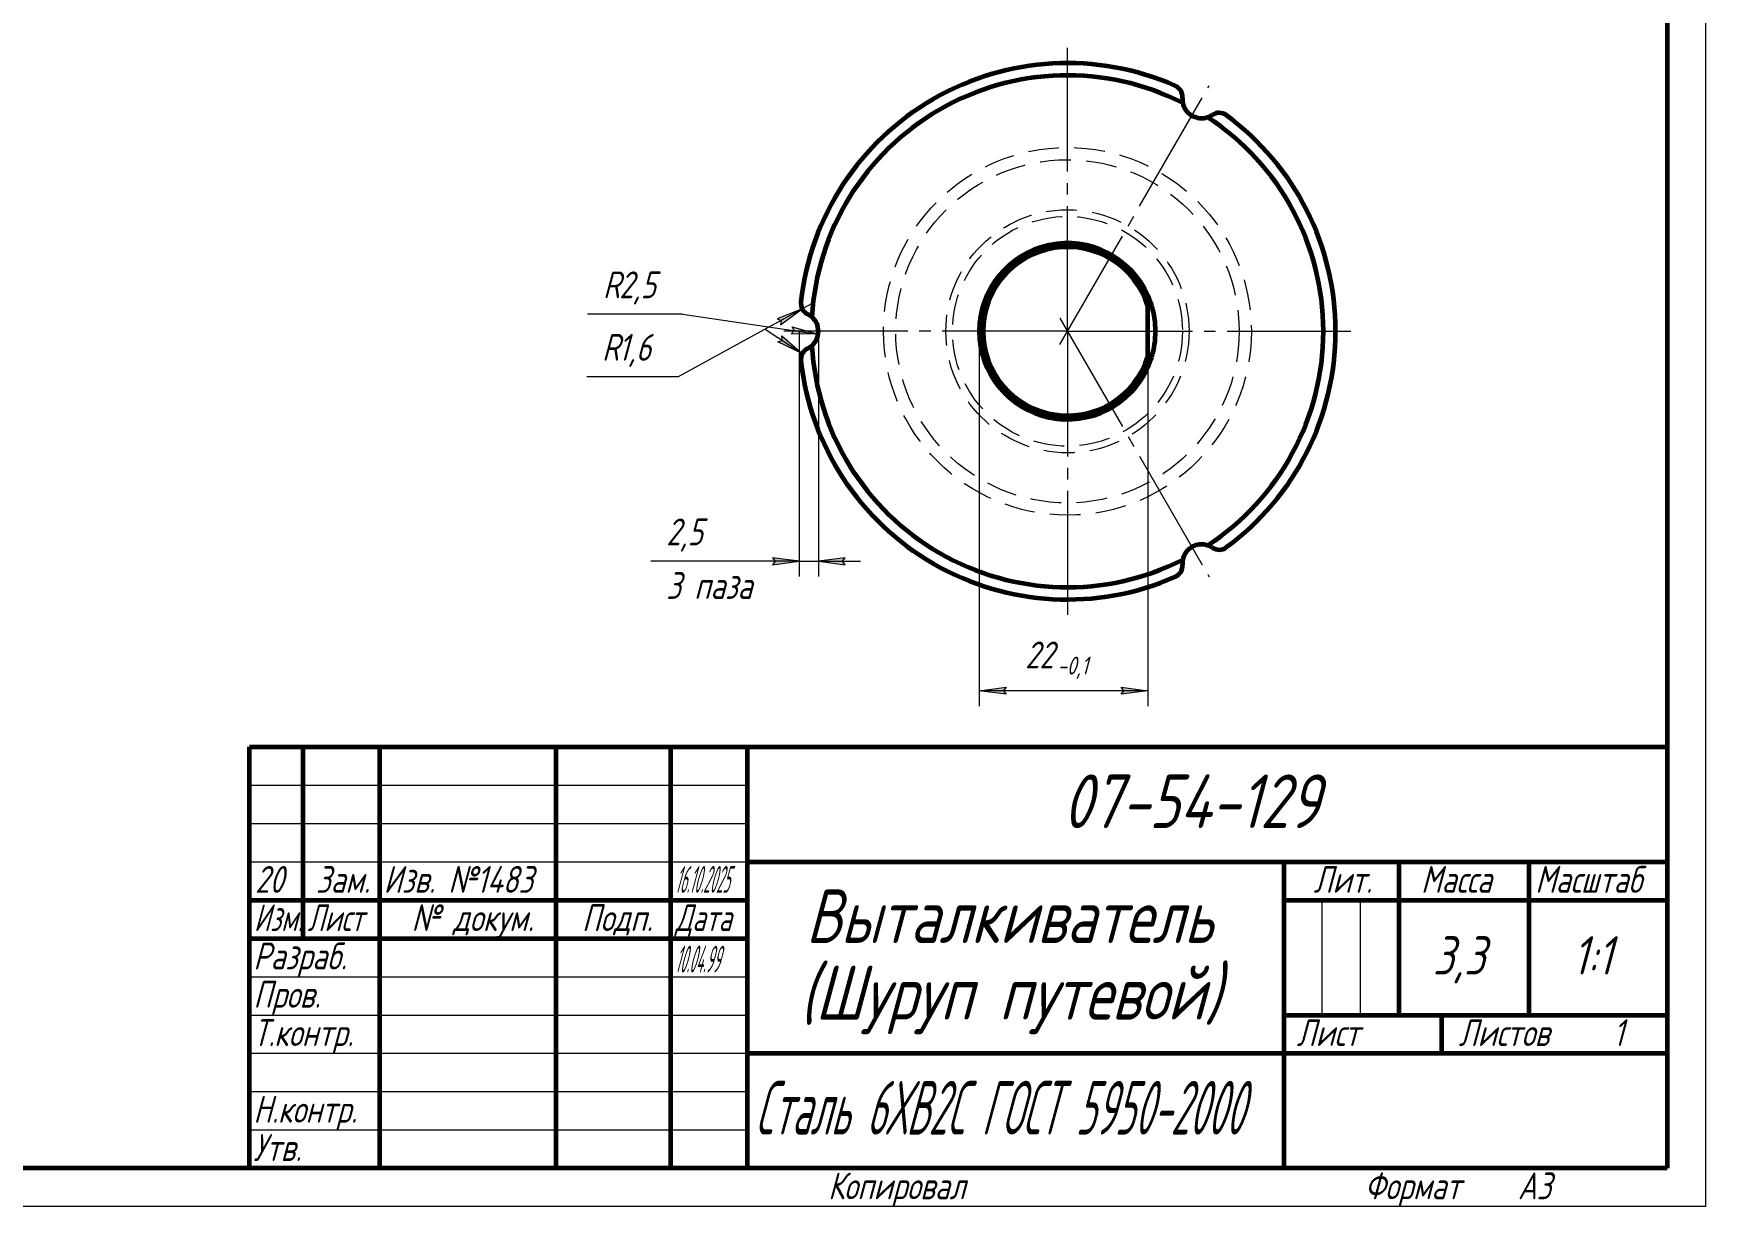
# Model space of a CAD drawing. Header units: millimetres. Extents: x 0 to 420, y 0 to 297.
# Drawn here: x 201.8 to 420, y 0 to 153.1 of the extents above; entities that cross this region are included whole.
import ezdxf

# ---------------------------------------------------------------- set-up
doc = ezdxf.new("R2010")
doc.units = ezdxf.units.MM
for name, pattern in [('K5LT_AXLED', [20.83881, 16.33881, -1.5, 1.5, -1.5]), ('K5LT_BASIC', [0]), ('K5LT_DASHED', [6, 4, -2]), ('K5LT_THIN', [0])]:
    doc.linetypes.add(name, pattern=pattern)
doc.layers.add('Системный слой', color=7, linetype='Continuous')
doc.layers.add('Системный слой (1)', color=252, linetype='Continuous', true_color=0x909090)
doc.styles.add('KDIMTEXTSTYLE', font='GOST_AU.SHX', dxfattribs={"width": 0.96, "oblique": 15, "height": 5})
doc.styles.add('KTEXTSTYLE', font='GOST_AU.SHX', dxfattribs={"width": 0.96, "height": 5})
doc.dimstyles.new('KDIMSTYLE (1.00)', dxfattribs={"dimtxt": 5, "dimasz": 1, "dimexe": 2, "dimexo": 0, "dimgap": 1, "dimtad": 1, "dimtxsty": 'KDIMTEXTSTYLE', "dimsah": 1, "dimcen": 0, "dimdle": 1, "dimadec": 0, "dimazin": 0, "dimtfac": 0.667, "dimtmove": 0, "dimatfit": 3, "dimfxl": 1, "dimtvp": 1, "dimtolj": 1, "dimtzin": 0, "dimarcsym": 0})

# ---------------------------------------------------------------- blocks, each defined once
blk = doc.blocks.new('U27')
at = {"layer": 'Системный слой (1)', "color": 30, "linetype": 'K5LT_AXLED', "lineweight": 18, "true_color": 0xff8000}
for q in [(336.73, 151.24), (299.73, 114.24), (373.73, 114.24), (336.73, 77.24)]:
    blk.add_line((336.73, 114.24), q, dxfattribs=at)
blk = doc.blocks.new('D16')
at = {"layer": 'Системный слой (1)'}
for points in [[(298.23, 83.77), (301.73, 84.23), (298.23, 84.69), (298.58, 84.23)], [(304.23, 84.23), (307.73, 83.77), (307.38, 84.23), (307.73, 84.69)]]:
    blk.add_hatch(color=7, dxfattribs=at).paths.add_polyline_path(points)
at = {"layer": 'Системный слой (1)', "color": 7, "linetype": 'K5LT_THIN', "lineweight": 18}
for p, q in [((301.73, 114.24), (301.73, 82.23)), ((304.23, 114.24), (304.23, 82.23)), ((301.73, 84.23), (298.23, 84.69)), ((298.23, 84.69), (298.58, 84.23)), ((298.58, 84.23), (298.23, 83.77)), ((298.23, 83.77), (301.73, 84.23)), ((301.73, 84.23), (298.77, 84.23)), ((301.73, 84.23), (304.23, 84.23)), ((307.73, 84.69), (304.23, 84.23)), ((304.23, 84.23), (307.73, 83.77)), ((304.23, 84.23), (309.73, 84.23)), ((307.38, 84.23), (307.73, 84.69)), ((307.73, 83.77), (307.38, 84.23))]:
    blk.add_line(p, q, dxfattribs=at)
blk.add_wipeout([(284.38, 79.59), (284.38, 89.58), (296.27, 89.58), (296.27, 79.59)]).dxf.layer = 'Системный слой (1)'
for p, q in [((298.77, 84.23), (282.38, 84.23)), ((301.73, 84.23), (296.23, 84.23))]:
    blk.add_line(p, q, dxfattribs=at)
at = {"layer": 'Системный слой (1)', "color": 7, "char_height": 3.5, "attachment_point": 1, "rotation": 0, "style": 'KTEXTSTYLE'}
for s, insert in [('\\H3.5;\\W0.965;\\Q15;\\Q15;2,5', (284.38, 89.81)), ('\\H3.5;\\W0.965;\\Q15;\\Q15;3 паза', (284.38, 82.81))]:
    blk.add_mtext(s, dxfattribs=dict(at, insert=insert))
blk = doc.blocks.new('KDIMARROW_02')
at = {"layer": 'Системный слой'}
blk.add_hatch(color=0, dxfattribs=at).paths.add_polyline_path([(3.15, 0), (3.5, 0.46), (0, 0), (3.5, -0.46)])
at = {"layer": 'Системный слой', "color": 0, "linetype": 'K5LT_THIN', "lineweight": 18}
for p, q in [((3.5, 0.46), (0, 0)), ((0, 0), (3.5, -0.46)), ((0, 0), (5.5, 0)), ((3.15, 0), (3.5, 0.46)), ((3.5, -0.46), (3.15, 0))]:
    blk.add_line(p, q, dxfattribs=at)
at = {"layer": 'Системный слой (1)', "color": 0, "linetype": 'K5LT_THIN', "lineweight": 18}
blk.add_line((0, 0), (-1, 0), dxfattribs=at)
blk = doc.blocks.new('D17')
at = {"layer": 'Системный слой (1)'}
blk.add_hatch(color=7, dxfattribs=at).paths.add_polyline_path([(300.67, 113.93), (304.2, 113.88), (300.81, 114.84), (301.09, 114.34)])
at = {"layer": 'Системный слой (1)', "color": 7, "linetype": 'K5LT_THIN', "lineweight": 18}
for p, q in [((286.52, 116.49), (304.2, 113.88)), ((300.67, 113.93), (301.09, 114.34)), ((304.2, 113.88), (300.67, 113.93)), ((301.09, 114.34), (300.81, 114.84)), ((300.81, 114.84), (304.2, 113.88))]:
    blk.add_line(p, q, dxfattribs=at)
blk.add_wipeout([(276.12, 117.49), (276.12, 122.48), (284.19, 122.48), (284.19, 117.49)]).dxf.layer = 'Системный слой (1)'
blk.add_line((286.52, 116.49), (274.12, 116.49), dxfattribs=at)
at = {"layer": 'Системный слой (1)', "color": 7, "char_height": 3.5, "attachment_point": 1, "style": 'KTEXTSTYLE'}
for s, insert in [('\\H3.5;\\W0.965;\\Q15;\\Q15;R', (276.12, 122.06)), ('\\H3.5;\\W0.965;\\Q15;\\Q15;2,5', (278.25, 122.06))]:
    blk.add_mtext(s, dxfattribs=dict(at, insert=insert))
blk = doc.blocks.new('KDIMARROW_01')
at = {"layer": 'Системный слой'}
blk.add_hatch(color=0, dxfattribs=at).paths.add_polyline_path([(0, 0), (-3.5, 0.46), (-3.15, 0), (-3.5, -0.46)])
at = {"layer": 'Системный слой', "color": 0, "linetype": 'K5LT_THIN', "lineweight": 18}
for p, q in [((-3.15, 0), (-3.5, 0.46)), ((-3.5, 0.46), (0, 0)), ((0, 0), (-3.5, -0.46)), ((-3.5, -0.46), (-3.15, 0))]:
    blk.add_line(p, q, dxfattribs=at)
at = {"layer": 'Системный слой (1)', "color": 0, "linetype": 'K5LT_THIN', "lineweight": 18}
blk.add_line((0, 0), (-1, 0), dxfattribs=at)
blk = doc.blocks.new('D18')
at = {"layer": 'Системный слой (1)'}
blk.add_hatch(color=7, dxfattribs=at).paths.add_polyline_path([(299.28, 115.08), (302.13, 117.16), (298.84, 115.89), (299.37, 115.65)])
at = {"layer": 'Системный слой (1)', "color": 7, "linetype": 'K5LT_THIN', "lineweight": 18}
for p, q in [((303.53, 117.92), (302.13, 117.16)), ((302.13, 117.16), (285.94, 108.32)), ((302.13, 117.16), (297.3, 114.52)), ((302.13, 117.16), (298.84, 115.89)), ((298.84, 115.89), (299.37, 115.65)), ((299.28, 115.08), (302.13, 117.16)), ((299.37, 115.65), (299.28, 115.08))]:
    blk.add_line(p, q, dxfattribs=at)
blk.add_wipeout([(276, 109.32), (276, 114.32), (283.62, 114.32), (283.62, 109.32)]).dxf.layer = 'Системный слой (1)'
blk.add_line((285.94, 108.32), (274, 108.32), dxfattribs=at)
at = {"layer": 'Системный слой (1)', "color": 7, "char_height": 3.5, "attachment_point": 1, "style": 'KTEXTSTYLE'}
for s, insert in [('\\H3.5;\\W0.965;\\Q15;\\Q15;R', (276, 113.9)), ('\\H3.5;\\W0.965;\\Q15;\\Q15;1,6', (278.13, 113.9))]:
    blk.add_mtext(s, dxfattribs=dict(at, insert=insert))
blk = doc.blocks.new('U28')
at = {"layer": 'Системный слой (1)'}
blk.add_hatch(color=7, dxfattribs=at).paths.add_polyline_path([(298.96, 112.87), (302.13, 111.33), (299.46, 113.64), (299.5, 113.06)])
at = {"layer": 'Системный слой (1)', "color": 7, "linetype": 'K5LT_THIN', "lineweight": 18}
for p, q in [((297.29, 114.52), (302.13, 111.33)), ((299.5, 113.06), (299.46, 113.64)), ((299.46, 113.64), (302.13, 111.33)), ((298.96, 112.87), (299.5, 113.06)), ((302.13, 111.33), (298.96, 112.87))]:
    blk.add_line(p, q, dxfattribs=at)
blk = doc.blocks.new('D19')
at = {"layer": 'Системный слой (1)'}
for points in [[(325.23, 67.32), (328.73, 66.86), (328.38, 67.32), (328.73, 67.78)], [(343.73, 66.86), (347.23, 67.32), (343.73, 67.78), (344.08, 67.32)]]:
    blk.add_hatch(color=7, dxfattribs=at).paths.add_polyline_path(points)
at = {"layer": 'Системный слой (1)', "color": 7, "linetype": 'K5LT_THIN', "lineweight": 18}
for p, q in [((325.23, 114.24), (325.23, 65.32)), ((347.23, 114.24), (347.23, 65.32)), ((325.23, 67.32), (328.73, 67.78)), ((328.73, 67.78), (328.38, 67.32)), ((344.08, 67.32), (343.73, 67.78)), ((343.73, 67.78), (347.23, 67.32)), ((328.73, 66.86), (325.23, 67.32)), ((347.23, 67.32), (325.23, 67.32)), ((328.38, 67.32), (328.73, 66.86)), ((347.23, 67.32), (343.73, 66.86)), ((343.73, 66.86), (344.08, 67.32))]:
    blk.add_line(p, q, dxfattribs=at)
blk.add_wipeout([(331.22, 68.67), (331.22, 74.52), (340.84, 74.52), (340.84, 68.67)]).dxf.layer = 'Системный слой (1)'
at = {"layer": 'Системный слой (1)', "color": 7, "attachment_point": 1, "rotation": 0, "style": 'KTEXTSTYLE'}
for s, insert, char_height in [('\\H3.5;\\W0.965;\\Q15;\\Q15;22', (331.22, 73.75), 3.5), ('\\H3.5;\\W0.965;\\Q15;\\Q15;\\H2.33;-0,1', (335.42, 71.77), 2.3333)]:
    blk.add_mtext(s, dxfattribs=dict(at, insert=insert, char_height=char_height))
blk = doc.blocks.new('U29')
at = {"color": 7, "linetype": 'K5LT_THIN', "lineweight": 18}
for p, q in [((420, 297), (420, 0)), ((230, 55), (295, 55)), ((230, 50), (295, 50)), ((230, 45), (295, 45)), ((369.96, 25), (369.96, 40)), ((374.98, 25), (374.98, 40)), ((230, 30), (295, 30)), ((230, 25), (295, 25)), ((230, 20), (295, 20)), ((230, 15), (295, 15)), ((230, 10), (295, 10)), ((420, 0), (0, 0))]:
    blk.add_line(p, q, dxfattribs=at)
at = {"color": 150, "linetype": 'K5LT_BASIC', "lineweight": 60, "true_color": 0x0080ff}
for p, q in [((415, 292), (415, 5)), ((230, 60), (415, 60)), ((230, 5), (230, 60)), ((237, 35), (237, 60)), ((247, 5), (247, 60)), ((270, 5), (270, 60)), ((285, 5), (285, 60)), ((295, 5), (295, 60)), ((295, 45), (415, 45)), ((365, 5), (365, 45)), ((380, 25), (380, 45)), ((397, 25), (397, 45)), ((230, 40), (295, 40)), ((365, 40), (380, 40)), ((380, 40), (415, 40)), ((230, 35), (295, 35)), ((365, 25), (415, 25)), ((385.57, 20), (385.57, 25)), ((295, 20), (365, 20)), ((365, 20), (415, 20)), ((415, 5), (20, 5))]:
    blk.add_line(p, q, dxfattribs=at)
at = {"color": 7, "attachment_point": 1, "style": 'KTEXTSTYLE'}
for s, insert, char_height in [('\\H3.5;\\W0.965;\\Q15;\\Q15;\\H7.00;07-54-129', (336.13, 56.4), 7), ('\\H3.5;\\W0.965;\\Q15;\\Q15;20', (230.73, 44.45), 3.5), ('\\H3.5;\\W0.965;\\Q15;\\Q15;Зам.', (238.67, 44.45), 3.5), ('\\H3.5;\\W0.965;\\Q15;\\Q15;Изв. №1483', (247.5, 44.45), 3.5), ('\\H3.5;\\W0.965;\\Q15;\\Q15;\\W0.435;16.10.2025', (285.5, 44.45), 3.5), ('\\H3.5;\\W0.965;\\Q15;\\Q15;Лит.', (368.84, 44.45), 3.5), ('\\H3.5;\\W0.965;\\Q15;\\Q15;Масса', (382.86, 44.45), 3.5), ('\\H3.5;\\W0.965;\\Q15;\\Q15;Масштаб', (397.77, 44.45), 3.5), ('\\H3.5;\\W0.965;\\Q15;\\Q15;\\W0.856;Изм.', (230.57, 39.45), 3.5), ('\\H3.5;\\W0.965;\\Q15;\\Q15;\\W0.862;Лист', (237.57, 39.45), 3.5), ('\\H3.5;\\W0.965;\\Q15;\\Q15;№ докум.', (251.14, 39.45), 3.5), ('\\H3.5;\\W0.965;\\Q15;\\Q15;Подп.', (273.38, 39.45), 3.5), ('\\H3.5;\\W0.965;\\Q15;\\Q15;\\W0.862;Дата', (285.57, 39.45), 3.5), ('\\H3.5;\\W0.965;\\Q15;\\Q15;\\H7.00;Выталкиватель', (302.61, 41.4), 7), ('\\H3.5;\\W0.965;\\Q15;\\Q15;\\H5.00;3,3', (384.42, 35.28), 5), ('\\H3.5;\\W0.965;\\Q15;\\Q15;\\H5.00;1:1', (402.64, 35.28), 5), ('\\H3.5;\\W0.965;\\Q15;\\Q15;Разраб.', (230.5, 34.45), 3.5), ('\\H3.5;\\W0.965;\\Q15;\\Q15;\\W0.440;10.04.99', (285.5, 34.05), 3.5), ('\\H3.5;\\W0.965;\\Q15;\\Q15;\\H7.00;(Шуруп путевой)', (301.78, 31.4), 7), ('\\H3.5;\\W0.965;\\Q15;\\Q15;Пров.', (230.5, 29.45), 3.5), ('\\H3.5;\\W0.965;\\Q15;\\Q15;Т.контр.', (230.5, 24.45), 3.5), ('\\H3.5;\\W0.965;\\Q15;\\Q15;Лист', (366.64, 24.45), 3.5), ('\\H3.5;\\W0.965;\\Q15;\\Q15;Листов', (387.78, 24.45), 3.5), ('\\H3.5;\\W0.965;\\Q15;\\Q15;1', (407.95, 24.45), 3.5), ('\\H3.5;\\W0.965;\\Q15;\\Q15;\\W0.616;\\H7.00;Сталь 6ХВ2С ГОСТ 5950-2000', (295.96, 16.4), 7), ('\\H3.5;\\W0.965;\\Q15;\\Q15;Н.контр.', (230.5, 14.45), 3.5), ('\\H3.5;\\W0.965;\\Q15;\\Q15;Утв.', (230.5, 9.45), 3.5), ('\\H3.5;\\W0.965;\\Q15;\\Q15;Копировал', (305.5, 4.45), 3.5), ('\\H3.5;\\W0.965;\\Q15;\\Q15;Формат', (375.5, 4.45), 3.5), ('\\H3.5;\\W0.965;\\Q15;\\Q15;A3', (395.5, 4.45), 3.5)]:
    blk.add_mtext(s, dxfattribs=dict(at, insert=insert, char_height=char_height))

msp = doc.modelspace()

# ---------------------------------------------------------------- linework, layer by layer
at = {"layer": 'Системный слой (1)', "color": 30, "linetype": 'K5LT_AXLED', "lineweight": 18, "true_color": 0xff8000}
for p, q in [((335.731, 112.509), (355.231, 146.284)), ((335.731, 115.973), (355.231, 82.198))]:
    msp.add_line(p, q, dxfattribs=at)
at = {"layer": 'Системный слой (1)', "color": 150, "linetype": 'K5LT_BASIC', "lineweight": 60, "true_color": 0x0080ff}
msp.add_line((347.231, 117.52), (347.231, 118.932), dxfattribs=at)
for centre, radius, start, end in [((350.141, 144.831), 1.6, 356.09721, 66.32913), ((354.231, 144.552), 2.5, 176.09721, 191.38273), ((354.231, 144.552), 2.5, 191.38273, 288.61727), ((354.231, 144.552), 2.5, 288.61727, 303.90279), ((336.731, 114.241), 33.4, 303.21948, 56.78052), ((356.518, 141.149), 1.6, 53.67088, 123.90279), ((336.731, 114.241), 35, 306.32913, 53.67088), ((336.731, 114.241), 11.5, 16.95743, 24.07062), ((354.231, 83.931), 2.5, 71.38273, 168.61727), ((354.231, 83.931), 2.5, 56.09721, 71.38273), ((356.518, 87.333), 1.6, 236.09721, 306.32913), ((350.141, 83.651), 1.6, 293.67088, 3.90279), ((354.231, 83.931), 2.5, 168.61727, 183.90279)]:
    msp.add_arc(centre, radius, start, end, dxfattribs=at)
at = {"layer": 'Системный слой (1)', "color": 7, "linetype": 'K5LT_DASHED', "lineweight": 18}
msp.add_arc((336.731, 114.241), 33.4, 303.21948, 56.78052, dxfattribs=at)

# ---------------------------------------------------------------- block references
at = {"layer": 'Системный слой (1)'}
msp.add_blockref('U27', (0, 0), dxfattribs=at)

# ---------------------------------------------------------------- next in the draw order: dimensions: what is measured, and where the dimension line sits
at = {"layer": 'Системный слой (1)', "color": 7}
dim = msp.add_linear_dim(base=(301.731, 84.234), p1=(304.231, 114.241), p2=(301.731, 114.241), dimstyle='KDIMSTYLE (1.00)', override={"dimexo": 0, "dimpost": '\\H3.5;\\W0.965;\\Q15;<>\\X\\H3.5;\\W0.965;\\Q15;\\Q15;3 паза', "dimblk1": 'KDIMARROW_02', "dimblk2": 'KDIMARROW_02', "dimse1": 0, "dimse2": 0, "dimclrt": 7, "dimtol": 1, "dimtp": 0.125, "dimtm": 0.125, "dimtdec": 5, "dimtolj": 1}, dxfattribs=at)
dim.commit()
dim.dimension.update_dxf_attribs({"geometry": 'D16', "text_midpoint": (290.576, 84.234)})
dim = msp.add_linear_dim(base=(347.231, 67.319), p1=(325.231, 114.241), p2=(347.231, 114.241), dimstyle='KDIMSTYLE (1.00)', override={"dimexo": 0, "dimpost": '\\H3.5;\\W0.965;\\Q15;<>', "dimblk1": 'KDIMARROW_01', "dimblk2": 'KDIMARROW_01', "dimse1": 0, "dimse2": 0, "dimclrt": 7, "dimtol": 1, "dimtp": 0, "dimtm": 0.1, "dimtdec": 5, "dimtolj": 1}, dxfattribs=at)
dim.commit()
dim.dimension.update_dxf_attribs({"geometry": 'D19', "text_midpoint": (336.231, 67.319), "dimtype": 160})

# ---------------------------------------------------------------- next in the draw order: linework, layer by layer
at = {"layer": 'Системный слой (1)', "color": 150, "linetype": 'K5LT_BASIC', "lineweight": 60, "true_color": 0x0080ff}
for q in [(347.231, 117.52), (347.231, 109.551)]:
    msp.add_line((347.231, 110.963), q, dxfattribs=at)
at = {"layer": 'Системный слой (1)', "color": 7, "linetype": 'K5LT_DASHED', "lineweight": 18}
for radius in [24, 22.4, 15.866, 15]:
    msp.add_circle((336.731, 114.241), radius, dxfattribs=at)
at = {"layer": 'Системный слой (1)', "color": 150, "linetype": 'K5LT_BASIC', "lineweight": 60, "true_color": 0x0080ff}
for radius, start, end in [(11.5, 24.07062, 335.92939), (11, 17.34144, 342.65856), (11.5, 0, 16.95743), (11.5, 343.04257, 0), (11.5, 335.92939, 343.04257)]:
    msp.add_arc((336.731, 114.241), radius, start, end, dxfattribs=at)

# ---------------------------------------------------------------- next in the draw order: dimensions: what is measured, and where the dimension line sits
at = {"layer": 'Системный слой (1)', "color": 7}
dim = msp.add_radius_dim(center=(301.731, 114.241), mpoint=(304.205, 113.876), dimstyle='KDIMSTYLE (1.00)', override={"dimtih": 1, "dimtoh": 1, "dimpost": '\\H3.5;\\W0.965;\\Q15;<>', "dimblk2": 'KDIMARROW_01', "dimclrt": 7, "dimtol": 1, "dimtp": 1, "dimtm": 0, "dimtdec": 5, "dimtmove": 1, "dimtolj": 1}, dxfattribs=at)
dim.commit()
dim.dimension.update_dxf_attribs({"geometry": 'D17', "text_midpoint": (284.525, 116.487), "dimtype": 164})

# ---------------------------------------------------------------- next in the draw order: dimensions: what is measured, and where the dimension line sits
dim = msp.add_radius_dim(center=(303.535, 117.923), mpoint=(302.13, 117.157), dimstyle='KDIMSTYLE (1.00)', override={"dimtih": 1, "dimtoh": 1, "dimpost": '\\H3.5;\\W0.965;\\Q15;<>', "dimblk2": 'KDIMARROW_02', "dimclrt": 7, "dimtol": 1, "dimtp": 1, "dimtm": 0, "dimtdec": 5, "dimtmove": 1, "dimtolj": 1}, dxfattribs=at)
dim.commit()
dim.dimension.update_dxf_attribs({"geometry": 'D18', "text_midpoint": (275.998, 108.325), "dimtype": 164})

# ---------------------------------------------------------------- next in the draw order: linework, layer by layer
at = {"layer": 'Системный слой (1)', "color": 150, "linetype": 'K5LT_BASIC', "lineweight": 60, "true_color": 0x0080ff}
for centre, radius, start, end in [((336.731, 114.241), 35, 66.32913, 173.67088), ((336.731, 114.241), 33.4, 63.21948, 176.78052), ((303.535, 117.923), 1.6, 173.67088, 243.90279), ((301.731, 114.241), 2.5, 48.61727, 63.90279), ((301.731, 114.241), 2.5, 311.38273, 48.61727), ((303.535, 110.559), 1.6, 116.09721, 186.32913), ((301.731, 114.241), 2.5, 296.09721, 311.38273), ((336.731, 114.241), 33.4, 183.21948, 296.78052), ((336.731, 114.241), 35, 186.32913, 293.67088)]:
    msp.add_arc(centre, radius, start, end, dxfattribs=at)
at = {"layer": 'Системный слой (1)', "color": 7, "linetype": 'K5LT_DASHED', "lineweight": 18}
for start, end in [(63.21948, 176.78052), (183.21948, 296.78052)]:
    msp.add_arc((336.731, 114.241), 33.4, start, end, dxfattribs=at)

# ---------------------------------------------------------------- next in the draw order: block references
msp.add_blockref('U29', (0, 0))
at = {"layer": 'Системный слой (1)'}
msp.add_blockref('U28', (0, 0), dxfattribs=at)

doc.saveas('drawing.dxf')
